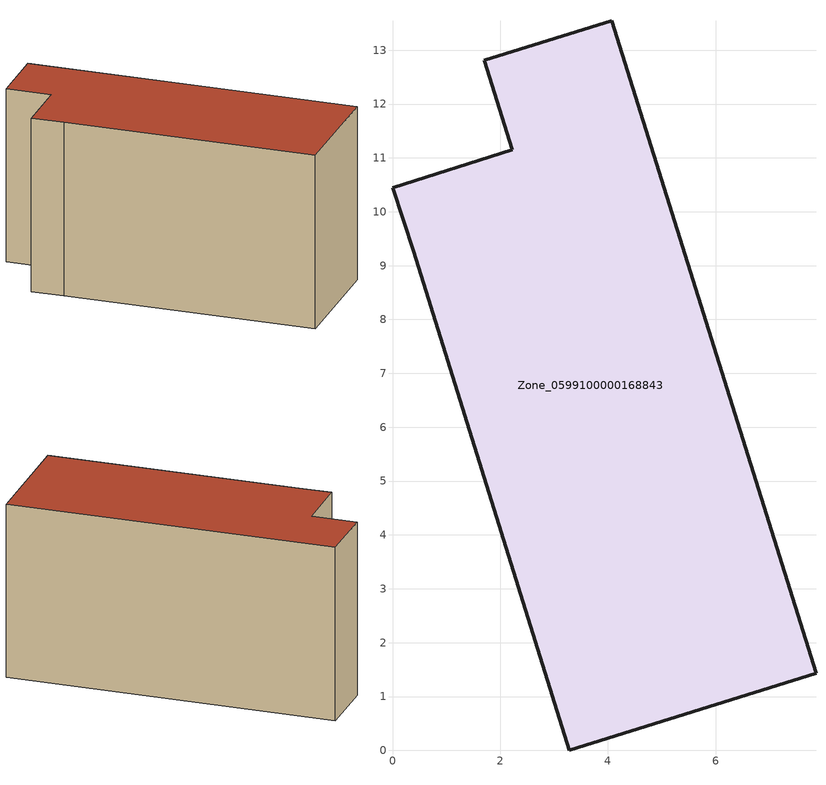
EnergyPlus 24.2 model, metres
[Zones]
Zone_0599100000168843
 floor ground (C_G): 7.86,1.43 3.28,0 0.39,9.25 0,10.45 2.23,11.15 1.7,12.81 4.07,13.55 z0
 wall outside (C_F): 1.7,12.81 2.23,11.15 0,10.45 0.39,9.25 3.28,0 7.86,1.43 4.07,13.55 1.7,12.81 z0:6.88
 roof outside (C_R): 7.86,1.43 4.07,13.55 1.7,12.81 2.23,11.15 0,10.45 0.39,9.25 3.28,0 z6.88
[BUILDING]
Pand.0599100000168843: North Axis=0; Terrain=City; Loads Convergence Tolerance Value=0.04; Temperature Convergence Tolerance Value=0.4; Solar Distribution=FullExterior; Maximum Number of Warmup Days=25; Minimum Number of Warmup Days=1
[Site:Location]
Rotterdam.The.Hague.AP_ZH_NLD Design_Conditions: Latitude=51.96; Longitude=4.45; Time Zone=1; Elevation=-4.5
[SITE:GROUNDTEMPERATURE:BUILDINGSURFACE]
18, 18, 18, 18, 18, 18, 18, 18, 18, 18, 18, 18
[MATERIAL] Thermal Absorptance=0.9; Solar Absorptance=0.7; Visible Absorptance=0.7
Name | Roughness | Thickness | Conductivity | Density | Specific Heat
G.TI.1992-2005 | MediumSmooth | 0.15 | 0.06 | 540 | 1210
F.TI.1992-2005 | Rough | 0.3 | 0.12 | 1920 | 840
R.TI.1992-2005 | MediumRough | 0.2 | 0.08 | 1500 | 1000
[CONSTRUCTION]
C_G: G.TI.1992-2005
C_F: F.TI.1992-2005
C_R: R.TI.1992-2005
[ZONE]
Zone_0599100000168843: Type=1; Multiplier=1; Ceiling Height=Autocalculate; Volume=Autocalculate; Floor Area=autocalculate; Part of Total Floor Area=Yes
[ZONEINFILTRATION:DESIGNFLOWRATE]
Infil_Zone_0599100000168843: Zone or ZoneList or Space or SpaceList=Zone_0599100000168843; Schedule=AlwaysOn; Design Flow Rate Calculation Method=Flow/Area; Flow Rate per Floor Area=0.0015; Constant Term Coefficient=1; Temperature Term Coefficient=0; Velocity Term Coefficient=0; Velocity Squared Term Coefficient=0
[HVACTEMPLATE:ZONE:IDEALLOADSAIRSYSTEM]
Zone_0599100000168843: Maximum Heating Supply Air Temperature=50; Minimum Cooling Supply Air Temperature=13; Maximum Heating Supply Air Humidity Ratio=0.0156; Minimum Cooling Supply Air Humidity Ratio=0.0077; Heating Limit=NoLimit; Cooling Limit=NoLimit; Dehumidification Control Type=ConstantSensibleHeatRatio; Cooling Sensible Heat Ratio=0.7; Dehumidification Setpoint=60; Humidification Control Type=None; Humidification Setpoint=30; Outdoor Air Method=None; Outdoor Air Flow Rate per Person=0.00944; Outdoor Air Flow Rate per Zone Floor Area=0; Outdoor Air Flow Rate per Zone=0; Demand Controlled Ventilation Type=None; Outdoor Air Economizer Type=NoEconomizer; Heat Recovery Type=None; Sensible Heat Recovery Effectiveness=0.7; Latent Heat Recovery Effectiveness=0.65
[ZONECONTROL:THERMOSTAT]
ThermostatControl_Zone_0599100000168843: Zone or ZoneList=Zone_0599100000168843; Control Type Schedule=DualSetpointControlType; Control 1=Thermostat_Zone_0599100000168843; Temperature Difference Between Cutout And Setpoint=0
[THERMOSTATSETPOINT:DUALSETPOINT]
Thermostat_Zone_0599100000168843: Heating Setpoint Temperature Schedule=HeatingSetpoint_Zone_0599100000168843; Cooling Setpoint Temperature Schedule=CoolingSetpoint_Zone_0599100000168843
[SCHEDULE:COMPACT]
HeatingSetpoint_Zone_0599100000168843: Through: 12/31, For: AllDays, Until: 24:00, 21
CoolingSetpoint_Zone_0599100000168843: Through: 12/31, For: AllDays, Until: 24:00, 24
DualSetpointControlType: Through: 12/31, For: AllDays, Until: 24:00, 4
AlwaysOn: Through: 12/31, For: AllDays, Until: 24:00, 1
